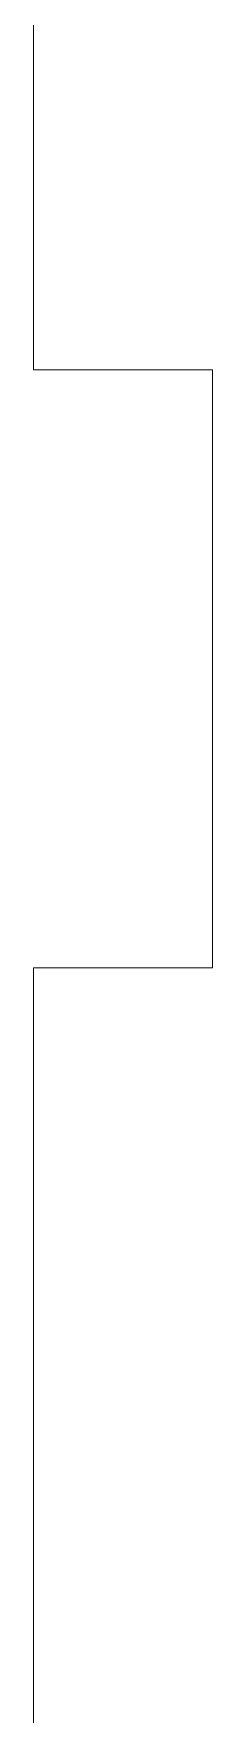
# Model space of a CAD drawing. Header units: millimetres. Extents: x 0 to 276, y 0 to 293.
# Drawn here: x 0 to 3, y 117.51 to 145.63 of the extents above; entities that cross this region are included whole.
import ezdxf

# ---------------------------------------------------------------- set-up
doc = ezdxf.new("R2010")
doc.units = ezdxf.units.MM

msp = doc.modelspace()

# ---------------------------------------------------------------- linework, layer by layer
at = {"color": 1, "linetype": 'Continuous', "lineweight": 0}
for p, q in [((0, 178), (0, 140)), ((3, 140), (0, 140)), ((3, 140), (0, 140)), ((3, 140), (0, 140)), ((3, 140), (0, 140)), ((3, 130), (3, 140)), ((3, 130), (3, 140)), ((3, 130), (3, 140)), ((3, 130), (3, 140)), ((0, 130), (0, 100)), ((0, 130), (3, 130)), ((0, 130), (0, 100)), ((0, 130), (3, 130)), ((0, 130), (0, 100)), ((0, 130), (3, 130)), ((0, 130), (3, 130))]:
    msp.add_line(p, q, dxfattribs=at)

doc.saveas('drawing.dxf')
